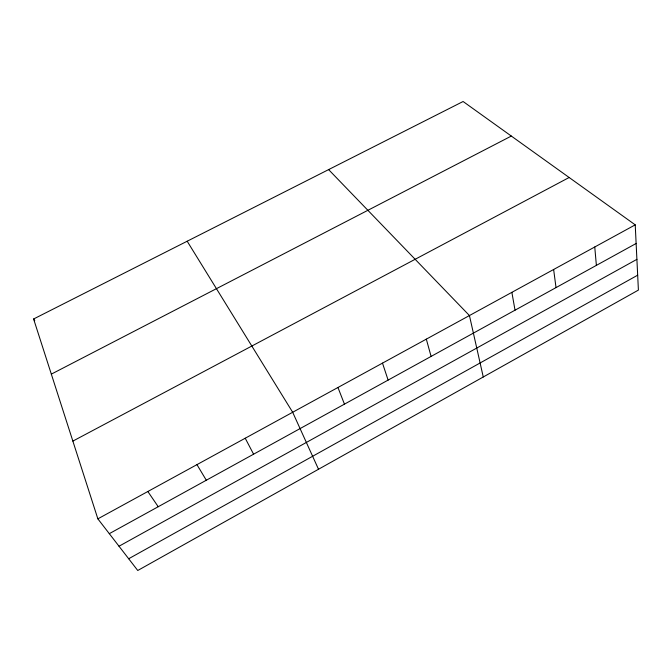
<?xml version="1.0" encoding="UTF-8"?>
<svg xmlns="http://www.w3.org/2000/svg" width="672" height="672" viewBox="0 0 672 672"><rect width="100%" height="100%" fill="white"/><g stroke="black" fill="none" stroke-linecap="round" stroke-linejoin="round"><path stroke-width="1.01" d="M128.68 558.751L637.678 275.184M119.011 546.235L636.905 259.342M109.301 533.669L636.132 243.482M97.86 518.851L635.225 224.851L463.1 101.506L33.6 318.99L97.86 518.851L137.752 570.494L638.4 290.094L635.225 224.851M72.862 441.101L569.142 177.492M51.324 374.128L511.325 136.063M328.608 169.604L469.442 315.554L483.26 376.984M147.84 491.501L158.222 506.722M33.6 318.99L34.759 320.704M187.177 241.223L292.673 412.264L318.511 469.258M196.955 464.629L206.312 480.236M245.221 438.22L253.588 454.196M337.949 387.492L344.45 404.149M382.494 363.124L388.114 380.092M426.317 339.142L431.096 356.42M511.871 292.337L515.029 310.187M553.636 269.489L556.021 287.608M594.754 246.994L596.383 265.381"/></g></svg>
